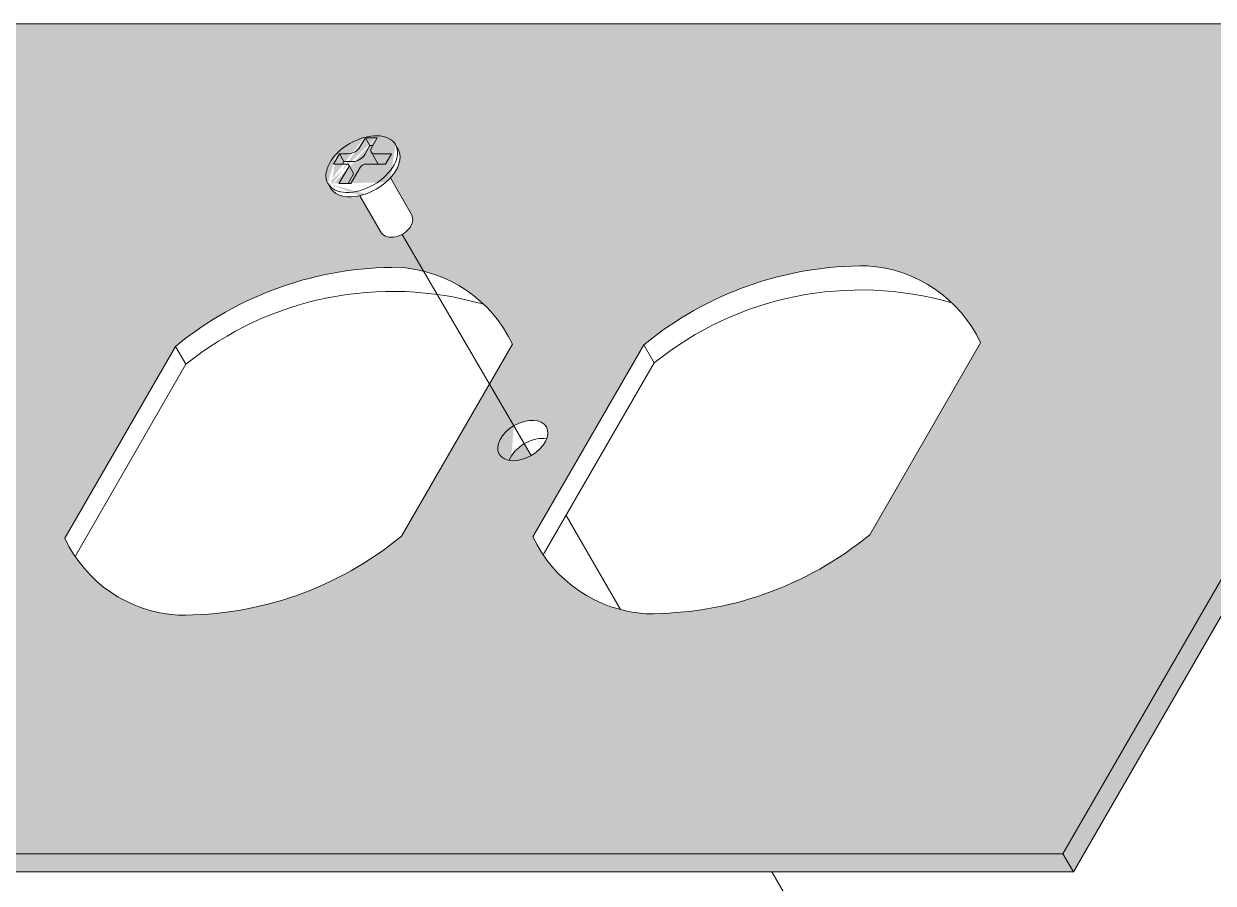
# Model space of a CAD drawing. Header units: metres. Extents: x -692 to 1029, y -233 to 3386.
# Drawn here: x 648.01 to 657.47, y 2832.29 to 2839.13 of the extents above; entities that cross this region are included whole.
import ezdxf

# ---------------------------------------------------------------- set-up
doc = ezdxf.new("R2010")
doc.units = ezdxf.units.M

# ---------------------------------------------------------------- blocks, each defined once
blk = doc.blocks.new('A$C1ecbb190')
at = {"lineweight": 0, "transparency": 33554687}
h = blk.add_hatch(color=254, dxfattribs=at)
h.dxf.hatch_style = 1
h.paths.add_polyline_path([(15.07782150884532, 13.97824378983069), (8.880320188423639, 13.97824379018812), (6.973396705588357, 10.67535543076065), (13.17089802642727, 10.67535543099939)])
h.paths.add_polyline_path([(12.84320953162569, 12.70867893353989), (12.40223347636129, 11.9448860004336, -0.1762060357836916), (11.51308961113386, 11.63046075526745, -0.2746897165202922), (11.06249758674767, 11.93653917769461), (11.50346506818187, 12.70031726030402, -0.1762060357836885), (12.39260893346932, 13.01474250594674, -0.2746589511645356)], flags=16)
edge = h.paths.add_edge_path(flags=16)
edge.add_ellipse((11.02198916133307, 12.31972316519295), major_axis=(-0.09379499225538818, -0.05415256402679852), ratio=0.6335686823712827, start_angle=142.7711433229645, end_angle=270.7622348512408, ccw=False)
edge.add_ellipse((11.02198916133307, 12.31972316519295), major_axis=(-0.09379499225538818, -0.05415256402679852), ratio=0.6335686823712827, start_angle=89.5577942736366, end_angle=142.7711433229645, ccw=False)
edge.add_ellipse((11.02198916133307, 12.31972316519295), major_axis=(-0.09379499225538818, -0.05415256402679852), ratio=0.6335686823712827, start_angle=270.7622348512408, end_angle=449.5577942736366, ccw=False)
edge.add_ellipse((11.06308906831396, 12.24789103082685), major_axis=(-0.09379499225538818, -0.05415256402679852), ratio=0.6335686823712827, start_angle=270.39862655517715, end_angle=322.7711433226879, ccw=False)
edge.add_ellipse((11.02198916133307, 12.31972316519295), major_axis=(-0.09379499225538818, -0.05415256402679852), ratio=0.6335686823712827, start_angle=270.7622348512408, end_angle=449.5577942736366, ccw=False)
edge.add_line((10.98643506368057, 12.3784230786946), (10.88936958474574, 12.54484691861035))
edge.add_line((10.8893695842828, 12.54484691850212), (10.53965637699594, 11.93912587531531))
edge.add_arc((9.66283081807751, 13.0042567702917), 1.379611135267618, -90.51159077460102, -50.53847404937147, ccw=False)
edge.add_arc((9.682764771422399, 12.15688841370638), 0.5331641821454085, 205.0930488345156, 266.5319365723792, ccw=False)
edge.add_line((9.199920487424379, 11.93077905289238), (9.640887968868583, 12.69455713533944))
edge.add_arc((10.51771352889205, 11.62942624012521), 1.379611135267621, 89.48840922539978, 129.4615259506288, ccw=False)
edge.add_arc((10.49776280238279, 12.47674540559319), 0.5332142982945195, 75.92546685259362, 86.53045732978472, ccw=False)
edge.add_line((10.62743193449637, 12.9939527181773), (10.54209885573914, 13.14026074471849))
edge.add_ellipse((10.51840056784999, 13.18407499889418), major_axis=(-0.06099598676631839, -0.03521604937867985), ratio=0.7071067811869526, start_angle=-3.1824660649248813, end_angle=88.87421418029521, ccw=False)
edge.add_line((10.45611621834882, 13.1513077003151), (10.37371354526272, 13.29403331701178))
edge.add_ellipse((10.39145523138905, 13.40213543991149), major_axis=(-0.1343315388694111, -0.0775563501262531), ratio=0.6109602183845255, start_angle=-6.117403642687179, end_angle=63.415411113187474, ccw=False)
edge.add_ellipse((10.38135620870253, 13.41962746039917), major_axis=(-0.1343315388694111, -0.0775563501262531), ratio=0.6109602183845255, start_angle=0, end_angle=6.117403641943213, ccw=False)
edge.add_ellipse((10.38135620870253, 13.41962746039917), major_axis=(-0.1343315388694111, -0.0775563501262531), ratio=0.6109602183845255, start_angle=6.117403641943271, end_angle=360)
edge.add_line((10.28021287634033, 13.46106268719723), (10.28217646527628, 13.46106268728954))
edge.add_ellipse((10.38135620870253, 13.41962746039917), major_axis=(-0.1343315388694111, -0.0775563501262531), ratio=0.6109602183845255, start_angle=6.117403641943271, end_angle=360)
edge.add_line((10.39402392943748, 13.52774355844531), (10.39494190789583, 13.52615357266632))
edge.add_ellipse((10.38135620870253, 13.41962746039917), major_axis=(-0.1343315388694111, -0.0775563501262531), ratio=0.6109602183845255, start_angle=6.117403641943271, end_angle=360)
edge.add_line((10.44815261586564, 13.53307332173881), (10.44743278635838, 13.53182654049397))
edge.add_ellipse((10.38135620870253, 13.41962746039917), major_axis=(-0.1343315388694111, -0.0775563501262531), ratio=0.6109602183845255, start_angle=6.117403641943271, end_angle=360)
edge.add_ellipse((10.39145523138905, 13.40213543991149), major_axis=(-0.1343315388694111, -0.0775563501262531), ratio=0.6109602183845255, start_angle=117.3820829523151, end_angle=186.117403641779, ccw=False)
edge.add_line((10.49531220312974, 13.36492941705274), (10.57939655467021, 13.21929104801347))
edge.add_ellipse((10.51840056784999, 13.18407499889418), major_axis=(-0.06099598676631839, -0.03521604937867985), ratio=0.7071067811869526, start_angle=88.87421418029521, end_angle=180, ccw=False)
edge.add_line((10.54209885491991, 13.14026074425283), (10.62743193367714, 12.99395271771164))
edge.add_arc((10.49776280238279, 12.47674540559319), 0.5332142982945195, 25.098125848794893, 75.92546685259362, ccw=False)
edge.add_line((10.98063243301772, 12.70291880849891), (10.88936958466911, 12.54484691850575))
edge.add_line((10.8893695842828, 12.54484691850212), (10.98643506321764, 12.37842307858637))
h.paths.add_polyline_path([(10.68165928890357, 12.90097708312578), (10.62743193449637, 12.9939527181773, 0.04630605499026687), (10.53003183450369, 13.00898238030959, 0.1762060357836897), (9.640887969573896, 12.6945571351439), (9.682174073478109, 12.62304750434441, -0.206740160878962)], flags=0)
h.paths.add_polyline_path([(9.682174073478109, 12.62304750434441), (9.640887969573896, 12.6945571351439), (9.199920487424379, 11.93077905289238, 0.03895280857693279), (9.240834197124514, 11.85862441484005)], flags=0)
h.paths.add_polyline_path([(10.86664428593781, 12.86177000133102, 0.130315720552206), (10.62743193449637, 12.9939527181773), (10.68165928890357, 12.90097708312578, -0.03618638991890103)], flags=0)
h.paths.add_polyline_path([(12.7292213852611, 12.867530126372, 0.1776940537716483), (12.39260893346932, 13.01474250594674, 0.1762060357836915), (11.50346506818187, 12.70031726030402), (11.54475117286097, 12.62880762986242, -0.2447576266777398)], flags=0)
h = blk.add_hatch(color=254, dxfattribs=at)
h.dxf.hatch_style = 1
h.paths.add_polyline_path([(15.11910761382273, 13.90673415926994), (15.07782150884532, 13.97824378983069), (13.17089802642727, 10.67535543099939), (13.21218413027191, 10.60384580008076)])
h = blk.add_hatch(color=254, dxfattribs=at)
h.dxf.hatch_style = 1
h.paths.add_polyline_path([(13.21218413027191, 10.60384580008076), (13.17089802642727, 10.67535543099939), (6.973396705588357, 10.67535543076065), (7.01468280949257, 10.60384580043819)])
for p, q in [((10.39352925254957, 13.45817911449967), (10.41385811664713, 13.4933897391943)), ((10.31050465424914, 13.42989188937236), (10.34453434177294, 13.4298918894915)), ((10.32683932979967, 13.34266877941172), (10.34738519634857, 13.37825526575125))]:
    blk.add_line(p, q, dxfattribs=at)
for points in [[(6.973396705588357, 10.67535543076019), (7.01468280949257, 10.60384580043819), (13.21218413027191, 10.60384580008076), (15.11910761382273, 13.90673415926994), (15.07782150884532, 13.97824378983069), (13.17089802642727, 10.67535543099939), (6.973396705588357, 10.67535543076019), (8.880320188423639, 13.97824379018812), (15.07782150884532, 13.97824378983069)], [(10.3958616478651, 13.52456053701917), (10.41385811664713, 13.4933897391943), (10.42524128892092, 13.4933897391943)], [(10.29250818546666, 13.46106268683889), (10.31050465424914, 13.42989188937236), (10.30481306733736, 13.4200337723878)], [(10.4188259846776, 13.4681344931505), (10.44659694852498, 13.4200337723878)], [(10.34738519706389, 13.38532707170543), (10.32938872899672, 13.41649786941116)], [(10.57939655431164, 13.21929104785022), (10.49531220312974, 13.36492941705274)], [(10.45611621834882, 13.1513077003151), (10.37371354492598, 13.29403331688945)], [(9.640887969573896, 12.6945571351439), (9.682174073478109, 12.62304750434441)], [(11.50346506818187, 12.70031726030402), (11.54475117286097, 12.62880762986242)], [(13.17089802642727, 10.67535543099939), (13.21218413027191, 10.60384580008076)]]:
    blk.add_lwpolyline(points, dxfattribs=at)
for points in [[(10.37553278412474, 13.4893499120858), (10.3958616478651, 13.52456053701917), (10.44323775698808, 13.52456053678088), (10.41882598390248, 13.48227810577373, 0.5773502691896536), (10.43107471217763, 13.4610626867202), (10.49916954358469, 13.46106268695894), (10.4754814890232, 13.42003377250649), (10.39922083868646, 13.42003377250649, 0.2679491924311229), (10.37472338368548, 13.40589016000331), (10.33822250243088, 13.34266877976961), (10.29084639295002, 13.34266877941172), (10.32938872792374, 13.40942606333783, 0.5773502691896116), (10.32326436491871, 13.42003377250649), (10.26882013090517, 13.4200337723878), (10.29250818546666, 13.46106268683889), (10.32653787334812, 13.46106268683889, 0.2679491924311335)], [(12.40223347636129, 11.9448860004336), (12.84320953162569, 12.70867893353989, 0.2746589511645341), (12.39260893346932, 13.01474250594674, 0.176206035783689), (11.50346506818187, 12.70031726030402), (11.06249758674767, 11.93653917769461, 0.2746897165202979), (11.51308961113386, 11.63046075526745, 0.1762060357836895)], [(10.539656377038, 11.93912587527302), (10.98063243301772, 12.70291880849891, 0.2746589511645341), (10.53003183450369, 13.00898238030959, 0.176206035783689), (9.640887969573896, 12.6945571351439), (9.199920487424379, 11.93077905289238, 0.2746897165202979), (9.650512511750549, 11.62470063010733, 0.1762060357836895)]]:
    blk.add_lwpolyline(points, format="xyb", close=True, dxfattribs=at)
at = {"lineweight": 0, "ltscale": 8, "transparency": 33554687}
for points in [[(10.54209885491991, 13.14026074425283), (11.05557361068395, 12.25988142303504)], [(11.19408044256829, 12.02142810908845), (11.41033746316089, 11.64685996285971)], [(12.01252197065014, 10.60384580043819), (12.73779900552881, 9.347629126706579)]]:
    blk.add_lwpolyline(points, dxfattribs=at)
at = {"lineweight": 0, "transparency": 33554687}
for points in [[(12.7292213852611, 12.867530126372, 0.24475762667787), (11.54475117286097, 12.62880762986242), (11.10341129644803, 11.86438454011977)], [(10.86664428593781, 12.86177000133102, 0.24475762667787), (9.682174073478109, 12.62304750434441), (9.240834197124514, 11.85862441484005)]]:
    blk.add_lwpolyline(points, format="xyb", dxfattribs=at)
for centre, radius, start, end in [((10.34453434105762, 13.48646633962699), 0.05657445024002361, 270.0000035434941, 329.9999989404637), ((10.34126083292631, 13.38179116872834), 0.007071806280042289, 329.9999989404637, 29.99999311584579)]:
    blk.add_arc(centre, radius, start, end, dxfattribs=at)
at = {"lineweight": 0, "transparency": 33554687, "extrusion": (0, 0, -1)}
blk.add_ellipse((10.38135621019296, 13.41962745789579), major_axis=(-0.1343315388694108, -0.077556350126253), ratio=0.6109602183845256, dxfattribs=at)
for centre, major_axis, ratio, start_param, end_param in [((10.39145522465401, 13.40213543967275), (-0.1343315388694108, -0.077556350126253), 0.6109602183845256, 3.034823818367258, 6.389954142417972), ((10.51840056039941, 13.18407499603336), (-0.06099598676631839, -0.03521604937867986), 0.7071067811869527, 3.141592653589793, 6.338729818345514)]:
    blk.add_ellipse(centre, major_axis=major_axis, ratio=ratio, start_param=start_param, end_param=end_param, dxfattribs=at)
at = {"lineweight": 0, "transparency": 33554687}
blk.add_ellipse((11.02198916318071, 12.31972315911344), major_axis=(-0.09379499225538805, -0.05415256402679844), ratio=0.6335686823712835, dxfattribs=at)
blk.add_ellipse((11.06308906241316, 12.24789103309195), major_axis=(-0.09379499225538805, -0.05415256402679844), ratio=0.6335686823712835, start_param=3.786420846053661, end_param=5.633419181407414, dxfattribs=at)

msp = doc.modelspace()

# ---------------------------------------------------------------- block references
at = {"xscale": 2, "yscale": 2}
msp.add_blockref('A$C1ecbb190', (629.9317269745331, 2811.173550778261), dxfattribs=at)

doc.saveas('drawing.dxf')
